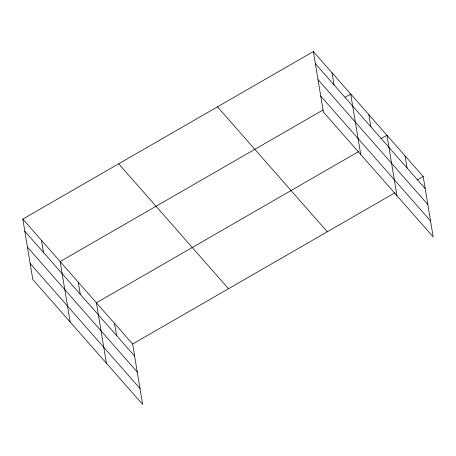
<?xml version="1.0" encoding="UTF-8"?>
<svg xmlns="http://www.w3.org/2000/svg" width="456" height="456" viewBox="0 0 456 456"><rect width="100%" height="100%" fill="white"/><g stroke="black" fill="none" stroke-linecap="round" stroke-linejoin="round"><path stroke-width="0.68" d="M22.8 219.074L132.633 344.006L142.637 404.438L32.803 279.505L22.8 219.074L313.363 51.562L423.197 176.495L433.2 236.926L323.367 111.994L313.363 51.562M323.047 109.987L60.146 261.55L70.15 321.982M345.175 97.231L350.704 94.039L360.707 154.47M358.678 151.569L96.387 302.778L106.396 363.21M380.806 138.812L386.95 135.267L396.954 195.698M132.633 344.006L394.924 192.797M417.046 180.04L423.197 176.495M315.37 63.686L425.203 188.624M318.009 79.629L427.842 204.562M320.728 96.051L430.561 220.989M217.478 106.841L327.311 231.773M118.685 163.795L228.519 288.728M24.806 231.198L134.64 356.136M27.445 247.141L137.279 372.073M30.164 263.562L139.998 388.501M405.07 155.884L407.083 168.007M368.83 114.655L370.836 126.779M332.031 72.8L334.043 84.924M114.513 323.395L116.519 335.519M78.267 282.161L80.273 294.291M41.473 240.312L43.48 252.436"/></g></svg>
